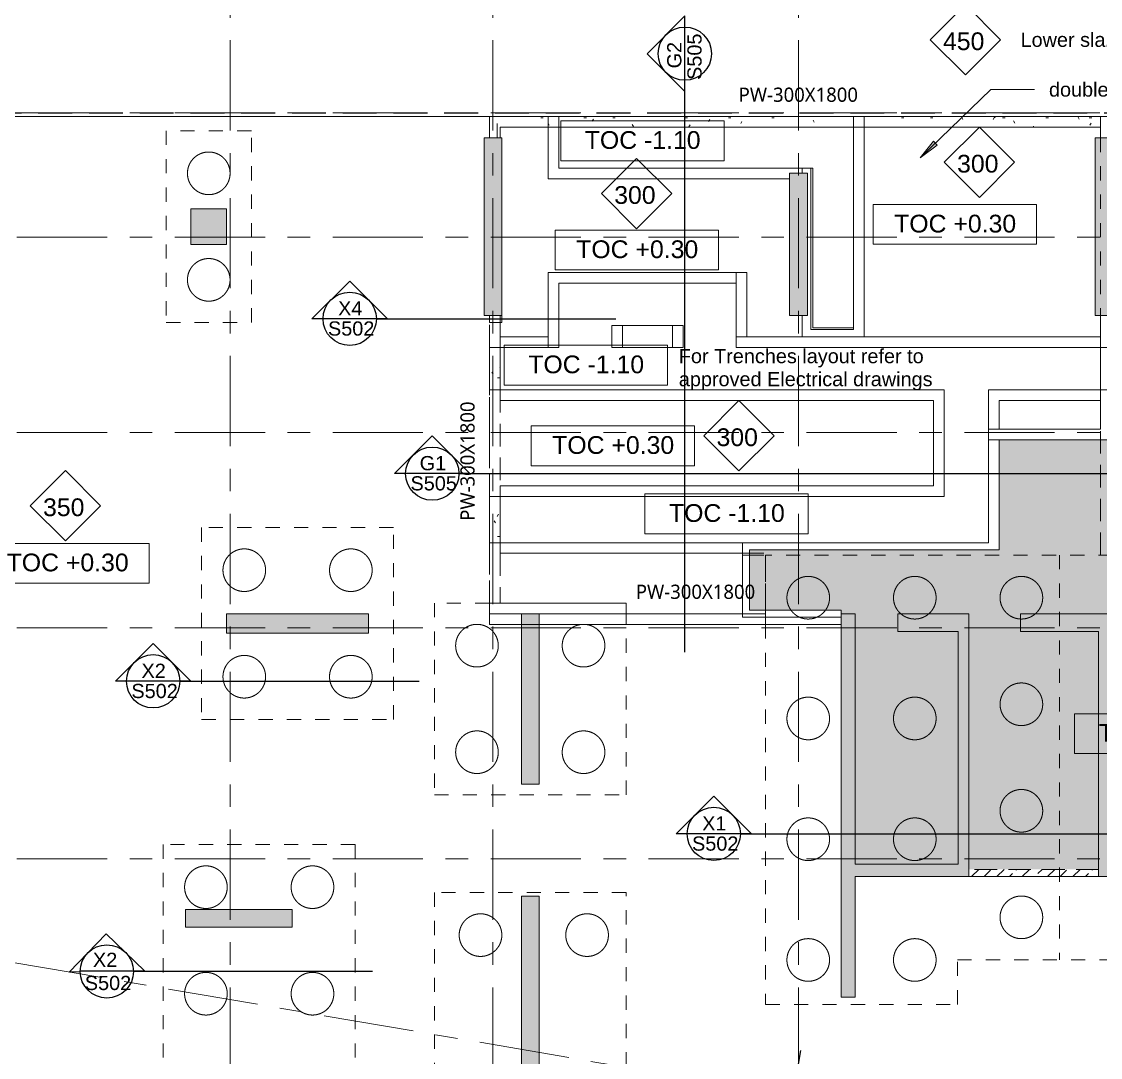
# Model space of a CAD drawing. Header units: millimetres. Extents: x -7055 to 184923, y -26353 to 72746.
# Drawn here: x 17901 to 48270, y 11750 to 40917 of the extents above; entities that cross this region are included whole.
import ezdxf

# ---------------------------------------------------------------- set-up
doc = ezdxf.new("R2010")
doc.units = ezdxf.units.MM
for name, pattern in [('DASH 2mm', [800, 400, -400]), ('Dashed', [3810, 2540, -1270]), ('Dashed __25x_', [952.5, 635, -317.5]), ('DASHED___25x_', [952.5, 635, -317.5]), ('Grid Line', [4445, 2540, -635, 635, -635]), ('Hidden', [1428.75, 952.5, -476.25])]:
    doc.linetypes.add(name, pattern=pattern)
for name, color, linetype, lineweight in [('A-DETL', 90, 'Continuous', 5), ('A-FLOR', 192, 'Continuous', 15), ('A-FLOR-HDLN', 190, 'Dashed __25x_', 5), ('A-WALL-HDLN', 110, 'Continuous', 5), ('A-WALL-PATT', 111, 'Continuous', 15), ('G-ANNO-DIMS', 111, 'Continuous', 5), ('G-ANNO-TEXT', 231, 'Continuous', 5), ('I-WALL', 2, 'Continuous', 5), ('S-BEAM', 12, 'Continuous', 15), ('S-BEAM-HDLN', 1, 'DASHED___25x_', 5), ('S-BEAM-IDEN', 2, 'Continuous', 5), ('S-COLS', 52, 'Continuous', 5), ('S-COLS-HDLN', 52, 'Dashed', 5), ('S-FNDN', 32, 'Continuous', 15), ('S-FNDN-HDLN', 4, 'DASH 2mm', 5), ('S-FNDN-IDEN', 2, 'Continuous', 5), ('S-GRID', 1, 'Continuous', 5)]:
    doc.layers.add(name, color=color, linetype=linetype, lineweight=lineweight)
doc.styles.add('Arial_2', font='arial.ttf', dxfattribs={"height": 500})
doc.styles.add('Arial_3', font='arial.ttf', dxfattribs={"height": 400})
doc.styles.add('Trebuchet MS', font='trebuc.ttf', dxfattribs={"height": 400})
pattern_1 = [(0, (0, 0), (1625.6, 406.4), [67.056, -1152.144, 67.056, -1152.144, -6502.4]), (0, (0, 0), (1625.6, 406.4), [-2438.4, 67.056, -2371.344, 67.056, -1152.144, -2844.8]), (0, (0, 0), (1625.6, 406.4), [-6096, 67.056, -745.744, 67.056, -1964.944]), (120, (609.6, 203.2), (-1164.7527, 1204.611), [67.056, -1152.144, 67.056, -1152.144, -6502.4]), (120, (609.6, 203.2), (-1164.7527, 1204.611), [-2438.4, 67.056, -2371.344, 67.056, -1152.144, -2844.8]), (120, (609.6, 203.2), (-1164.7527, 1204.611), [-6096, 67.056, -745.744, 67.056, -1964.944]), (240, (812.8, 1016), (-460.8473, -1611.011), [67.056, -1152.144, 67.056, -1152.144, -6502.4]), (240, (812.8, 1016), (-460.8473, -1611.011), [-2438.4, 67.056, -2371.344, 67.056, -1152.144, -2844.8]), (240, (812.8, 1016), (-460.8473, -1611.011), [-6096, 67.056, -745.744, 67.056, -1964.944])]
pattern_2 = [(50, (0, 0), (728.7365, -63.756), [76.2, -838.2]), (355, (0, 0), (-140.9716, 764.2276), [60.96, -670.56]), (100.451, (60.7, -5.3), (587.77, 700.467), [64.76, -712.36]), (46.184, (0, 203.2), (1084.316, -168.171), [114.3, -1257.3]), (96.636, (90.4, 189.2), (949.61, 989.71), [97.14, -1068.54]), (351.184, (0, 203.2), (949.62, 989.701), [91.44, -1005.84]), (21, (101.6, 152.4), (606.458, -409.0606), [76.2, -838.2]), (326, (101.6, 152.4), (247.208, 736.753), [60.96, -670.56]), (71.451, (152.14, 118.3), (853.668, 327.6855), [64.76, -712.36]), (37.5, (0, 0), (12.3547, 338.2201), [33.528, -628.904, 33.528, -647.192, -673.1]), (37.5, (0, 0), (12.3547, 338.2201), [-1343.152, 33.528, -639.572]), (7.5, (0, 0), (267.2789, 400.7221), [33.528, -354.584, 33.528, -613.664, -256.54]), (7.5, (0, 0), (267.2789, 400.7221), [-1035.304, 33.528, -223.012]), (327.5, (-226.57, 0), (542.3633, -22.9153), [33.528, -220.472, 33.528, -758.952, -1051.56]), (327.5, (-226.57, 0), (542.3633, -22.9153), [-1046.48, 33.528, -1018.032]), (317.5, (-328.17, 0), (592.517, 101.707), [33.528, -296.672, 33.528, -492.76, -746.76]), (317.5, (-328.17, 0), (592.517, 101.707), [-856.488, 33.528, -713.232])]

# ---------------------------------------------------------------- blocks, each defined once
blk = doc.blocks.new('Concrete-Round-Column - P3-D1200-L17m-6780020-GROUND FLOOR FRAMING PLAN')
at = {"layer": 'S-COLS-HDLN'}
for start, end in [(0, 180), (180, 0)]:
    blk.add_arc((0, 0), 600, start, end, dxfattribs=at)
blk = doc.blocks.new('Concrete-Round-Column - P3-D1200-L17m-V1-GROUND FLOOR FRAMING PLAN')
at = {"layer": 'S-COLS-HDLN'}
for start, end in [(90.2475, 180), (89.8854, 90.1146), (0, 89.7525), (180, 0)]:
    blk.add_arc((0, 0), 600, start, end, dxfattribs=at)
blk = doc.blocks.new('Concrete-Round-Column - P3-D1200-L17m-6978329-GROUND FLOOR FRAMING PLAN')
at = {"layer": 'S-COLS-HDLN'}
for start, end in [(0, 180), (180, 0)]:
    blk.add_arc((0, 0), 600, start, end, dxfattribs=at)
blk = doc.blocks.new('BAI-AN_TAG_MAT_THK - BAI-AN_TAG_MAT_THK-4190347-GROUND FLOOR FRAMING PLAN')
at = {"layer": 'S-FNDN-IDEN'}
for p, q in [((-3.14, 0.25), (1.81, 5.2)), ((1.81, 5.2), (6.76, 0.25)), ((-3.14, 0.25), (1.81, -4.7)), ((1.81, -4.7), (6.76, 0.25))]:
    blk.add_line(p, q, dxfattribs=at)
blk = doc.blocks.new('Spot Elevations - Spot Elevation _Str_ Plan_-2609302-GROUND FLOOR FRAMING PLAN')
at = {"layer": 'G-ANNO-DIMS'}
for p, q in [((-11.5, 5.8), (11.5, 5.8)), ((-11.5, 0.2), (-11.5, 5.8)), ((11.5, 0.2), (11.5, 5.8)), ((-11.5, 0.2), (11.5, 0.2))]:
    blk.add_line(p, q, dxfattribs=at)

msp = doc.modelspace()

# ---------------------------------------------------------------- hatches: boundary and pattern name
at = {"layer": 'A-FLOR'}
h = msp.add_hatch(dxfattribs=at)
h.set_pattern_fill('FP_4', color=254, style=0, pattern_type=2)
h.set_pattern_definition(pattern_2)
h.paths.add_polyline_path([(52889.9876, 17044.1661), (53919.756, 17044.1661), (53919.756, 18044.3279), (54219.756, 18044.3279), (54219.756, 19144.3279), (53919.756, 19144.3279), (53919.756, 20544.3279), (54219.756, 20544.3279), (54219.756, 21644.3279), (53919.756, 21644.3279), (53919.756, 22844.3012), (56719.756, 22844.3012), (56719.756, 24244.3012), (57119.756, 24244.3012), (57119.756, 20344.1661), (59619.756, 20344.1661), (59619.756, 22344.3279), (59919.756, 22344.3279), (59919.756, 17194.1661), (62819.756, 17194.1661), (62819.756, 24244.3012), (61419.756, 24244.3012), (61419.756, 23744.3012), (58319.756, 23744.3012), (58319.756, 24244.3012), (61119.756, 24244.3012), (61121.6428, 27333.6405), (61169.4129, 27638.8344), (61228.0125, 27942.1351), (61297.3674, 28243.1587), (61377.3896, 28541.5236), (61467.9779, 28836.8522), (61569.0175, 29128.7703), (61680.3804, 29416.9082), (61801.9257, 29700.901), (61933.4992, 29980.3889), (62074.9344, 30255.018), (62231.0709, 30532.686), (62386.6612, 30788.3152), (62576.7523, 31074.7184), (62735.527, 31298.0914), (62923.3421, 31543.3474), (63119.756, 31781.7542), (63119.756, 35144.1661), (65319.756, 35144.1661), (65319.756, 37644.1661), (65619.756, 37644.1661), (65619.756, 38040.1837), (63519.756, 38040.1837), (63519.756, 35214.1661), (61919.756, 35214.1661), (61919.756, 34690.1837), (57219.756, 34690.1837), (57219.756, 32644.1661), (56719.756, 32644.1661), (56719.756, 37565.6309), (48619.756, 37565.6309), (48619.756, 32644.1661), (48469.756, 32644.1661), (48469.756, 29144.1661), (45419.756, 29144.1661), (45419.756, 26044.1661), (38395.8759, 26044.1661), (38395.8759, 24344.1661), (40969.7791, 24344.1661), (40969.7791, 24244.1661), (41369.7791, 24244.1661), (41369.7791, 17194.3012), (44269.756, 17194.3012), (44269.756, 23744.1661), (42569.756, 23744.1661), (42569.756, 24244.1661), (44569.756, 24244.1661), (44569.756, 17044.1661), (48219.756, 17044.1661), (48219.756, 23744.1661), (46019.756, 23744.1661), (46019.756, 24244.1661), (48619.756, 24244.1661), (48619.756, 22844.3012), (51419.756, 22844.3012), (51419.756, 21644.3279), (51119.756, 21644.3279), (51119.756, 20544.3279), (51419.756, 20544.3279), (51419.756, 19144.3279), (51119.756, 19144.3279), (51119.756, 18044.3279), (51419.756, 18044.3279), (51419.756, 17044.1661)])
h.paths.add_polyline_path([(56868.9896, 37644.1661), (57219.756, 37644.1661), (57219.756, 37765.6309), (56868.9896, 37765.6309)])
h = msp.add_hatch(dxfattribs=at)
h.set_pattern_fill('FP_4', color=254, style=0, pattern_type=2)
h.set_pattern_definition(pattern_2)
h.paths.add_polyline_path([(52889.9876, 17044.1661), (53919.756, 17044.1661), (53919.756, 18044.3279), (54219.756, 18044.3279), (54219.756, 19144.3279), (53919.756, 19144.3279), (53919.756, 20544.3279), (54219.756, 20544.3279), (54219.756, 21644.3279), (53919.756, 21644.3279), (53919.756, 22844.3012), (56719.756, 22844.3012), (56719.756, 24244.3012), (57119.756, 24244.3012), (57119.756, 20344.1661), (59619.756, 20344.1661), (59619.756, 22344.3279), (59919.756, 22344.3279), (59919.756, 17194.1661), (62819.756, 17194.1661), (62819.756, 24244.3012), (61419.756, 24244.3012), (61419.756, 23744.3012), (58319.756, 23744.3012), (58319.756, 24244.3012), (61119.756, 24244.3012), (61121.6428, 27333.6405), (61169.4129, 27638.8344), (61228.0125, 27942.1351), (61297.3674, 28243.1587), (61377.3896, 28541.5236), (61467.9779, 28836.8522), (61569.0175, 29128.7703), (61680.3804, 29416.9082), (61801.9257, 29700.901), (61933.4992, 29980.3889), (62074.9344, 30255.018), (62231.0709, 30532.686), (62386.6612, 30788.3152), (62576.7523, 31074.7184), (62735.527, 31298.0914), (62923.3421, 31543.3474), (63119.756, 31781.7542), (63119.756, 35144.1661), (65319.756, 35144.1661), (65319.756, 37644.1661), (65619.756, 37644.1661), (65619.756, 38040.1837), (63519.756, 38040.1837), (63519.756, 35214.1661), (61919.756, 35214.1661), (61919.756, 34690.1837), (57219.756, 34690.1837), (57219.756, 32644.1661), (56719.756, 32644.1661), (56719.756, 37565.6309), (48619.756, 37565.6309), (48619.756, 32644.1661), (48469.756, 32644.1661), (48469.756, 29144.1661), (45419.756, 29144.1661), (45419.756, 26044.1661), (38395.8759, 26044.1661), (38395.8759, 24344.1661), (40969.7791, 24344.1661), (40969.7791, 24244.1661), (41369.7791, 24244.1661), (41369.7791, 17194.3012), (44269.756, 17194.3012), (44269.756, 23744.1661), (42569.756, 23744.1661), (42569.756, 24244.1661), (44569.756, 24244.1661), (44569.756, 17044.1661), (48219.756, 17044.1661), (48219.756, 23744.1661), (46019.756, 23744.1661), (46019.756, 24244.1661), (48619.756, 24244.1661), (48619.756, 22844.3012), (51419.756, 22844.3012), (51419.756, 21644.3279), (51119.756, 21644.3279), (51119.756, 20544.3279), (51419.756, 20544.3279), (51419.756, 19144.3279), (51119.756, 19144.3279), (51119.756, 18044.3279), (51419.756, 18044.3279), (51419.756, 17044.1661)])
h.paths.add_polyline_path([(56868.9896, 37644.1661), (57219.756, 37644.1661), (57219.756, 37765.6309), (56868.9896, 37765.6309)])
at = {"layer": 'A-WALL-PATT', "lineweight": 5}
for points in [[(31069.756, 32644.1661), (31419.7791, 32644.1661), (31419.7791, 37644.1661), (30919.7791, 37644.1661), (30919.7791, 32644.1661)], [(48119.756, 32644.1661), (48619.756, 32644.1661), (48619.756, 37644.1661), (48119.756, 37644.1661), (48119.756, 32819.4491)], [(40019.7791, 32644.1668), (40019.7791, 36644.1668), (39519.7791, 36644.1668), (39519.7791, 32644.1668), (39597.2794, 32644.1668)], [(26395.7156, 23694.1661), (27669.756, 23694.1661), (27669.756, 24244.1661), (23669.756, 24244.1661), (23669.756, 23694.1661)], [(31969.7792, 19444.3012), (32469.7792, 19444.3012), (32469.7792, 24244.3012), (31969.7792, 24244.3012), (31969.7792, 20156.2471)], [(40969.7791, 13444.1571), (41369.7791, 13444.1571), (41369.7791, 24244.1661), (40969.7791, 24244.1661), (40969.7791, 14201.3837)], [(44269.756, 23744.1661), (44569.756, 23744.1661), (44569.756, 24244.1661), (42569.756, 24244.1661), (42569.756, 23744.1661), (43355.5765, 23744.1661)], [(46082.4753, 23744.1661), (48619.756, 23744.1661), (48619.756, 24244.1661), (46019.756, 24244.1661), (46019.756, 23744.1661)], [(44569.756, 17194.3012), (44569.756, 23744.1661), (44269.756, 23744.1661), (44269.756, 17194.3012), (44486.2339, 17194.3012)], [(48619.756, 17344.1661), (48619.756, 23744.1661), (48219.756, 23744.1661), (48219.756, 17344.1661)], [(48619.756, 16844.1661), (48619.756, 17344.1661), (48219.756, 17344.1661), (48219.756, 16844.1661), (48356.5981, 16844.1661)], [(41369.7791, 16844.3012), (44569.756, 16844.3012), (44569.756, 17194.3012), (41369.7791, 17194.3012)], [(31969.7792, 11494.1661), (32469.7792, 11494.1661), (32469.7792, 16294.1661), (31969.7792, 16294.1661), (31969.7792, 13364.0803)], [(22519.7559, 15419.1661), (25519.7559, 15419.1661), (25519.7559, 15919.1661), (22519.7559, 15919.1661)]]:
    msp.add_hatch(color=256, dxfattribs=at).paths.add_polyline_path(points)
at = {"layer": 'G-ANNO-TEXT'}
msp.add_hatch(color=7, dxfattribs=at).paths.add_polyline_path([(43191.2196, 37077.2538), (43677.9124, 37436.9338), (43568.2367, 37550.6434)])
at = {"layer": 'I-WALL'}
h = msp.add_hatch(dxfattribs=at)
h.set_pattern_fill('FP_1', color=21, style=0, pattern_type=2)
h.set_pattern_definition([(45, (0, 0), (-356.4037, 356.4037), []), (45, (356.4, 0), (-356.4037, 356.4037), [252.016, -126.008])])
h.paths.add_polyline_path([(47119.756, 16844.1661), (48219.756, 16844.1661), (48219.756, 17044.1661), (44569.756, 17044.1661), (44569.8718, 16844.1661), (46747.5487, 16844.1661)])
at = {"layer": 'S-BEAM', "lineweight": 5}
h = msp.add_hatch(dxfattribs=at)
h.set_pattern_fill('FP_3', color=256, style=0, pattern_type=2)
h.set_pattern_definition(pattern_1)
h.paths.add_polyline_path([(35440.9747, 37940.1837), (41334.3046, 37940.1837), (41319.7791, 38240.1837), (31289.756, 38240.1837), (31081.6646, 38228.2751), (31289.756, 38020.1837), (31289.756, 37940.1837), (31355.2019, 37940.1837), (31351.141, 37958.7987), (31369.756, 37940.1837)])
h.paths.add_polyline_path([(44868.3201, 37940.1837), (48269.756, 37940.1837), (48269.756, 38240.1837), (41319.7791, 38240.1837), (42525.8445, 38138.2208)])
h = msp.add_hatch(dxfattribs=at)
h.set_pattern_fill('FP_3', color=256, style=0, pattern_type=2)
h.set_pattern_definition(pattern_1)
h.paths.add_polyline_path([(31369.756, 30544.1661), (31369.756, 31744.1661), (31069.756, 31744.1661), (31069.756, 30544.1661)])
h = msp.add_hatch(dxfattribs=at)
h.set_pattern_fill('FP_3', color=256, style=0, pattern_type=2)
h.set_pattern_definition(pattern_1)
h.paths.add_polyline_path([(31369.756, 26244.1661), (31369.756, 27544.1661), (31069.756, 27544.1661), (31069.756, 26244.1661)])
at = {"layer": 'S-COLS'}
msp.add_hatch(color=256, dxfattribs=at).paths.add_polyline_path([(23669.756, 34644.1759), (23669.756, 35644.1759), (22669.756, 35644.1759), (22669.756, 34644.1759)])

# ---------------------------------------------------------------- linework, layer by layer
at = {"layer": 'A-DETL', "lineweight": 25}
for p, q in [((36569.7565, 41075.548), (35507.2563, 40013.0484)), ((36569.7565, 40763.048), (36569.7565, 41075.548)), ((36569.7565, 39263.048), (36569.7565, 40763.048)), ((35507.2563, 40013.0484), (36569.7559, 38950.548)), ((36569.7559, 38950.548), (36569.7559, 39263.048)), ((36569.756, 23163.048), (36569.756, 39263.048)), ((26075.4593, 32547.0685), (27137.9589, 33609.5688)), ((27137.9589, 33609.5688), (28200.4593, 32547.0692)), ((26387.9593, 32547.0685), (26075.4593, 32547.0685)), ((27887.9593, 32547.0685), (26387.9593, 32547.0685)), ((28200.4593, 32547.0692), (27887.9593, 32547.0692)), ((27887.9593, 32547.0691), (34628.2097, 32547.0691)), ((28398.2793, 28187.8351), (29460.7789, 29250.3354)), ((29460.7789, 29250.3354), (30523.2793, 28187.8358)), ((28710.7793, 28187.8351), (28398.2793, 28187.8351)), ((30210.7793, 28187.8351), (28710.7793, 28187.8351)), ((30523.2793, 28187.8358), (30210.7793, 28187.8358)), ((30210.7793, 28187.8357), (49310.7793, 28187.8357)), ((20541.2814, 22340.962), (21603.7809, 23403.4623)), ((21603.7809, 23403.4623), (22666.2813, 22340.9627)), ((20853.7813, 22340.962), (20541.2814, 22340.962)), ((22353.7813, 22340.962), (20853.7813, 22340.962)), ((22666.2813, 22340.9627), (22353.7813, 22340.9627)), ((22353.7813, 22340.9626), (29094.0318, 22340.9626)), ((36323.2562, 18044.3273), (37385.7558, 19106.8276)), ((37385.7558, 19106.8276), (38448.2562, 18044.328)), ((36635.7562, 18044.3273), (36323.2562, 18044.3273)), ((38135.7562, 18044.3273), (36635.7562, 18044.3273)), ((38448.2562, 18044.328), (38135.7562, 18044.328)), ((38135.7562, 18044.3279), (66266.8036, 18044.3279)), ((19238.9122, 14155.1746), (20285.351, 15233.4965)), ((20285.351, 15233.4965), (21363.673, 14187.0578)), ((19551.377, 14159.8633), (19238.9122, 14155.1746)), ((21051.2103, 14182.2298), (19551.375, 14182.2298)), ((21041.9292, 14182.2298), (27782.1797, 14182.2298)), ((21363.673, 14187.0578), (21051.2082, 14182.3691)), ((39070.5003, 7469.5869), (39837.2968, 11947.1336))]:
    msp.add_line(p, q, dxfattribs=at)
at = {"layer": 'A-DETL', "color": 5, "linetype": 'Hidden', "lineweight": 25}
msp.add_line((12655.2502, 38343.6432), (91631.4889, 38343.6432), dxfattribs=at)
at = {"layer": 'A-DETL', "color": 30, "linetype": 'Hidden', "lineweight": 25}
msp.add_line((12655.2502, 38343.6432), (91631.4889, 38343.6432), dxfattribs=at)
at = {"layer": 'A-DETL'}
for p, q in [((32719.756, 38240.1837), (32719.756, 36490.1837)), ((33019.756, 38240.1837), (32719.756, 38240.1837)), ((33019.756, 36790.1837), (33019.756, 38240.1837)), ((41319.7791, 38240.1837), (41319.7791, 32294.1661)), ((41619.7791, 38240.1837), (41319.7791, 38240.1837)), ((41619.7791, 32044.1661), (41619.7791, 38240.1837)), ((39869.7791, 36790.1837), (33019.756, 36790.1837)), ((40169.7791, 36790.1837), (39869.7791, 36790.1837)), ((39869.7791, 36790.1837), (39869.7791, 36644.1668)), ((40169.7791, 32294.1661), (40169.7791, 36790.1837)), ((32719.756, 36490.1837), (39519.7791, 36490.1837)), ((32719.756, 33855.1252), (32719.756, 32044.1661)), ((38315.4688, 33855.1252), (32719.756, 33855.1252)), ((38315.4688, 32044.1661), (38315.4688, 33855.1252)), ((33019.756, 33555.1252), (38015.4688, 33555.1252)), ((33019.756, 31744.1661), (33019.756, 33555.1252)), ((38015.4688, 33555.1252), (38015.4688, 31744.1661)), ((39869.7791, 32644.1668), (39869.7791, 32044.1661)), ((48269.756, 32644.1661), (48269.756, 32044.1661)), ((36519.756, 32355.1252), (34515.4688, 32355.1252)), ((34515.4688, 32354.1661), (34515.4688, 31744.1661)), ((34815.4688, 31744.1661), (34815.4688, 32354.1661)), ((36219.756, 32354.1661), (36219.756, 31744.1661)), ((36519.756, 31744.1661), (36519.756, 32354.1661)), ((41319.7791, 32294.1661), (40169.7791, 32294.1661)), ((32719.756, 32044.1661), (31369.756, 32044.1661)), ((31369.756, 32044.1661), (31369.756, 31744.1661)), ((39869.7791, 32044.1661), (38315.4688, 32044.1661)), ((48269.756, 32044.1661), (41619.7791, 32044.1661)), ((31369.756, 31744.1661), (33019.756, 31744.1661)), ((34515.4688, 31744.1661), (36519.756, 31744.1661)), ((38015.4688, 31744.1661), (48269.756, 31744.1661)), ((48269.756, 31744.1661), (48269.756, 30544.1661)), ((43869.756, 30544.1661), (31369.756, 30544.1661)), ((31369.756, 30544.1661), (31369.756, 30244.1661)), ((43869.756, 27544.1661), (43869.756, 30544.1661)), ((48269.756, 30544.1661), (45119.756, 30544.1661)), ((45119.756, 30544.1661), (45119.756, 29444.1661)), ((31369.756, 30244.1661), (43569.756, 30244.1661)), ((43569.756, 30244.1661), (43569.756, 27844.1661)), ((45419.756, 30244.1661), (48269.756, 30244.1661)), ((45419.756, 29444.1661), (45419.756, 30244.1661)), ((48269.756, 30244.1661), (48269.756, 29444.1661)), ((45119.756, 29444.1661), (45119.756, 26244.1661)), ((48269.756, 29444.1661), (45419.756, 29444.1661)), ((45419.756, 29144.1661), (48469.756, 29144.1661)), ((45419.756, 26044.1661), (45419.756, 29144.1661)), ((43569.756, 27844.1661), (31369.756, 27844.1661)), ((31369.756, 27844.1661), (31369.756, 27544.1661)), ((31369.756, 27544.1661), (43869.756, 27544.1661)), ((31369.756, 26244.1661), (31369.756, 25944.1661)), ((38844.756, 26244.1661), (31369.756, 26244.1661)), ((45119.756, 26244.1661), (38195.8759, 26244.1661)), ((31369.756, 25944.1661), (38195.8759, 25944.1661)), ((38195.8759, 25944.1661), (38195.8759, 24244.1661)), ((38395.8759, 24344.1661), (38395.8759, 26044.1661)), ((38395.8759, 26044.1661), (45419.756, 26044.1661)), ((40969.7791, 24344.1661), (38395.8759, 24344.1661)), ((40969.7791, 24344.1661), (40969.7791, 24144.1661)), ((38195.8759, 24244.1661), (31069.756, 24244.1661)), ((31069.756, 24244.1661), (31069.756, 23944.1661)), ((38195.8759, 24244.1661), (38195.8759, 24144.1661)), ((38195.8759, 24144.1661), (40969.7791, 24144.1661)), ((31069.756, 23944.1661), (40969.7791, 23944.1661))]:
    msp.add_line(p, q, dxfattribs=at)
at = {"layer": 'A-DETL', "lineweight": 25}
for centre in [(36569.7563, 40013.048), (27137.9593, 32547.0688), (29460.7793, 28187.8354), (21603.7813, 22340.9623), (37385.7562, 18044.3276), (20301.2926, 14171.1162)]:
    msp.add_circle(centre, 750, dxfattribs=at)
at = {"layer": 'A-FLOR'}
for p, q in [((48469.756, 29144.1661), (45419.756, 29144.1661)), ((45419.756, 29144.1661), (45419.756, 26044.1661)), ((45419.756, 26044.1661), (38395.8759, 26044.1661)), ((38395.8759, 26044.1661), (38395.8759, 24344.1661)), ((38395.8759, 24344.1661), (40969.7791, 24344.1661)), ((40969.7791, 24344.1661), (40969.7791, 24244.2157))]:
    msp.add_line(p, q, dxfattribs=at)
at = {"layer": 'A-FLOR-HDLN'}
msp.add_line((48219.756, 17044.1661), (44569.756, 17044.1661), dxfattribs=at)
at = {"layer": 'A-WALL-HDLN'}
msp.add_line((44569.756, 16844.2516), (44569.756, 16844.1661), dxfattribs=at)
at = {"layer": 'G-ANNO-TEXT', "color": 7}
for p, q in [((43191.2196, 37077.2538), (45188.3566, 39003.5418)), ((45188.3566, 39003.5418), (46414.9785, 39003.5418)), ((43568.2367, 37550.6434), (43191.2196, 37077.2538)), ((43191.2196, 37077.2538), (43677.9124, 37436.9338)), ((43677.9124, 37436.9338), (43568.2367, 37550.6434))]:
    msp.add_line(p, q, dxfattribs=at)
at = {"layer": 'I-WALL', "lineweight": 15}
for p, q in [((31419.7791, 37644.1661), (30919.7791, 37644.1661)), ((30919.7791, 37644.1661), (30919.7791, 32644.1661)), ((31419.7791, 32644.1661), (31419.7791, 37644.1661)), ((48619.756, 37644.1661), (48119.756, 37644.1661)), ((48119.756, 37644.1661), (48119.756, 32644.1661)), ((40019.7791, 36644.1668), (39519.7791, 36644.1668)), ((39519.7791, 36644.1668), (39519.7791, 32644.1668)), ((40019.7791, 32644.1668), (40019.7791, 36644.1668)), ((30919.7791, 32644.1661), (31419.7791, 32644.1661)), ((39519.7791, 32644.1668), (40019.7791, 32644.1668)), ((48119.756, 32644.1661), (48619.756, 32644.1661)), ((27669.756, 24244.1661), (23669.756, 24244.1661)), ((23669.756, 24244.1661), (23669.756, 23694.1661)), ((27669.756, 23694.1661), (27669.756, 24244.1661)), ((32469.7792, 24244.3012), (31969.7792, 24244.3012)), ((31969.7792, 24244.3012), (31969.7792, 19444.3012)), ((32469.7792, 19444.3012), (32469.7792, 24244.3012)), ((40969.7791, 24244.1661), (40969.7791, 13444.1571)), ((41369.7791, 24244.1661), (40969.7791, 24244.1661)), ((41369.7791, 17194.3012), (41369.7791, 24244.1661)), ((44569.756, 24244.1661), (42569.756, 24244.1661)), ((42569.756, 24244.1661), (42569.756, 23744.1661)), ((44569.756, 16844.3012), (44569.756, 24244.1661)), ((48619.756, 24244.1661), (46019.756, 24244.1661)), ((46019.756, 24244.1661), (46019.756, 23744.1661)), ((23669.756, 23694.1661), (27669.756, 23694.1661)), ((42569.756, 23744.1661), (44269.756, 23744.1661)), ((44269.756, 23744.1661), (44269.756, 17194.3012)), ((46019.756, 23744.1661), (48219.756, 23744.1661)), ((48219.756, 23744.1661), (48219.756, 16844.1661)), ((31969.7792, 19444.3012), (32469.7792, 19444.3012)), ((44269.756, 17194.3012), (41369.7791, 17194.3012)), ((41369.7791, 16844.3012), (44569.756, 16844.3012)), ((41369.7791, 13444.1571), (41369.7791, 16844.3012)), ((48219.756, 16844.1661), (48619.756, 16844.1661)), ((31969.7792, 16294.1661), (31969.7792, 11494.1661)), ((32469.7792, 16294.1661), (31969.7792, 16294.1661)), ((32469.7792, 11094.1661), (32469.7792, 16294.1661)), ((25519.7559, 15919.1661), (22519.7559, 15919.1661)), ((22519.7559, 15919.1661), (22519.7559, 15419.1661)), ((25519.7559, 15419.1661), (25519.7559, 15919.1661)), ((22519.7559, 15419.1661), (25519.7559, 15419.1661)), ((40969.7791, 13444.1571), (41369.7791, 13444.1571))]:
    msp.add_line(p, q, dxfattribs=at)
at = {"layer": 'I-WALL'}
msp.add_line((48219.756, 16844.1661), (44569.756, 16844.1661), dxfattribs=at)
at = {"layer": 'S-BEAM'}
for p, q in [((31069.756, 38240.1837), (31069.756, 37940.1837)), ((48269.756, 38240.1837), (31069.756, 38240.1837)), ((48269.756, 37940.1837), (48269.756, 38240.1837)), ((31069.756, 37940.1837), (31069.756, 37644.1661)), ((31369.756, 37940.1837), (48269.756, 37940.1837)), ((31369.756, 37644.1661), (31369.756, 37940.1837)), ((31069.756, 31744.1661), (31069.756, 30544.1661)), ((31369.756, 31744.1661), (31069.756, 31744.1661)), ((31369.756, 30544.1661), (31369.756, 31744.1661)), ((31069.756, 30544.1661), (31369.756, 30544.1661)), ((31069.756, 26244.1661), (31069.756, 27544.1661)), ((31069.756, 27544.1661), (31369.756, 27544.1661)), ((31369.756, 27544.1661), (31369.756, 26244.1661)), ((31369.756, 26244.1661), (31069.756, 26244.1661)), ((34919.7792, 24244.1661), (34919.7792, 23944.1661)), ((38844.756, 24244.1661), (34919.7792, 24244.1661)), ((38844.756, 23944.1661), (38844.756, 24244.1661)), ((34919.7792, 23944.1661), (38844.756, 23944.1661))]:
    msp.add_line(p, q, dxfattribs=at)
at = {"layer": 'S-BEAM-HDLN'}
for p, q in [((31069.756, 32444.1661), (31069.756, 32644.1661)), ((31369.756, 32644.1661), (31369.756, 32444.1661)), ((31069.756, 31744.1661), (31069.756, 32444.1661)), ((31069.756, 32444.1661), (31369.756, 32444.1661)), ((31369.756, 32444.1661), (31369.756, 31744.1661)), ((31069.756, 27544.1661), (31069.756, 30544.1661)), ((31369.756, 30544.1661), (31369.756, 27544.1661)), ((48269.756, 25894.1661), (48269.756, 29444.1661)), ((31069.756, 24544.3012), (31069.756, 26244.1661)), ((31369.756, 25944.1661), (31369.756, 24544.3012)), ((48269.756, 25894.1661), (48569.756, 25894.1661))]:
    msp.add_line(p, q, dxfattribs=at)
at = {"layer": 'S-COLS', "lineweight": 15}
for p, q in [((23669.756, 35644.1759), (22669.756, 35644.1759)), ((22669.756, 35644.1759), (22669.756, 34644.1759)), ((23669.756, 34644.1759), (23669.756, 35644.1759)), ((22669.756, 34644.1759), (23669.756, 34644.1759))]:
    msp.add_line(p, q, dxfattribs=at)
at = {"layer": 'S-FNDN'}
for p, q in [((33019.756, 38240.1837), (17657.2573, 38240.1837)), ((33019.756, 36790.1837), (33019.756, 38240.1837)), ((63319.756, 38240.1837), (41319.7791, 38240.1837)), ((41319.7791, 38240.1837), (41319.7791, 32244.1661)), ((48269.756, 38240.1837), (48269.756, 37644.1661)), ((40119.7791, 36790.1837), (33019.756, 36790.1837)), ((40119.7791, 32244.1661), (40119.7791, 36790.1837)), ((32719.756, 31744.1661), (32719.756, 33855.1252)), ((32719.756, 33855.1252), (38015.4688, 33855.1252)), ((38015.4688, 33855.1252), (38015.4688, 32044.1661)), ((48269.756, 32644.1661), (48269.756, 29444.1661)), ((36519.756, 32355.1252), (34515.4688, 32355.1252)), ((34515.4688, 32355.1252), (34515.4688, 31744.1661)), ((36519.756, 31744.1661), (36519.756, 32355.1252)), ((41319.7791, 32244.1661), (40119.7791, 32244.1661)), ((38015.4688, 32044.1661), (48269.756, 32044.1661)), ((31069.756, 30544.1661), (31069.756, 31744.1661)), ((31069.756, 31744.1661), (32719.756, 31744.1661)), ((34515.4688, 31744.1661), (36519.756, 31744.1661)), ((48269.756, 31744.1661), (48469.756, 31744.1661)), ((43869.756, 30544.1661), (31069.756, 30544.1661)), ((43869.756, 27544.1661), (43869.756, 30544.1661)), ((48469.756, 30544.1661), (45119.756, 30544.1661)), ((45119.756, 30544.1661), (45119.756, 26244.1661)), ((48269.756, 29444.1661), (45119.756, 29444.1661)), ((45119.756, 29144.1661), (45419.756, 29144.1661)), ((31069.756, 26244.1661), (31069.756, 27544.1661)), ((31069.756, 27544.1661), (43869.756, 27544.1661)), ((31369.756, 26244.1661), (31069.756, 26244.1661)), ((31369.756, 25944.1661), (31369.756, 26244.1661)), ((45119.756, 26244.1661), (38195.8759, 26244.1661)), ((38195.8759, 26244.1661), (38195.8759, 25894.1661)), ((38395.8759, 25944.1661), (31369.756, 25944.1661)), ((38195.8759, 25894.1661), (38395.8759, 25894.1661)), ((31069.756, 24544.3012), (31069.756, 23944.1661)), ((34919.7792, 24544.3012), (31069.756, 24544.3012)), ((34919.7792, 23944.1661), (34919.7792, 24544.3012)), ((38844.756, 24344.1661), (38844.756, 23944.1661)), ((31069.756, 23944.1661), (31969.7792, 23944.1661)), ((32469.7792, 23944.1661), (34919.7792, 23944.1661))]:
    msp.add_line(p, q, dxfattribs=at)
at = {"layer": 'S-FNDN-HDLN'}
for p, q in [((31289.756, 37644.1661), (31289.756, 38240.1837)), ((24369.756, 37844.1661), (21969.756, 37844.1661)), ((21969.756, 37844.1661), (21969.756, 32444.1661)), ((24369.756, 32444.1661), (24369.756, 37844.1661)), ((48269.756, 37644.1661), (48269.756, 32644.2157)), ((31419.7791, 32444.1661), (31419.7791, 32644.1165)), ((21969.756, 32444.1661), (24369.756, 32444.1661)), ((31069.756, 31744.1661), (31069.756, 32444.1661)), ((31069.756, 32444.1661), (31419.7791, 32444.1661)), ((31069.756, 27544.1661), (31069.756, 30544.1661)), ((28369.756, 26669.1661), (22969.756, 26669.1661)), ((22969.756, 26669.1661), (22969.756, 21269.1661)), ((28369.756, 21269.1661), (28369.756, 26669.1661)), ((31069.756, 24544.3012), (31069.756, 26244.1661)), ((38395.9255, 25944.1661), (38844.756, 25944.1661)), ((38395.9255, 25894.1661), (38844.756, 25894.1661)), ((38844.756, 24344.2157), (38844.756, 25944.1661)), ((38844.756, 25894.1661), (38844.756, 24344.2157)), ((48619.756, 25894.1661), (38844.8056, 25894.1661)), ((47119.756, 25894.1661), (47119.756, 14494.1661)), ((31069.756, 24544.3012), (29519.7792, 24544.3012)), ((29519.7792, 24544.3012), (29519.7792, 19144.3012)), ((31969.8288, 23944.1661), (32469.7296, 23944.1661)), ((34919.7792, 19144.3012), (34919.7792, 23944.1165)), ((38844.756, 23944.1165), (38844.756, 13244.1661)), ((22969.756, 21269.1661), (28369.756, 21269.1661)), ((29519.7792, 19144.3012), (34919.7792, 19144.3012)), ((21889.756, 17744.1571), (21889.756, 9344.1571)), ((27289.756, 17744.1571), (21889.756, 17744.1571)), ((27289.756, 9344.1571), (27289.756, 17744.1571)), ((34919.756, 16394.1661), (29519.756, 16394.1661)), ((29519.756, 16394.1661), (29519.756, 9894.1665)), ((34919.756, 9894.1665), (34919.756, 16394.1661)), ((44244.756, 14494.1661), (48619.756, 14494.1661)), ((44244.756, 13244.1661), (44244.756, 14494.1661)), ((38844.756, 13244.1661), (44244.756, 13244.1661))]:
    msp.add_line(p, q, dxfattribs=at)
at = {"layer": 'S-GRID', "linetype": 'Grid Line'}
for p, q in [((23769.756, 49281.3629), (23769.756, -905.3457)), ((31169.756, 49281.3629), (31169.756, 351.3451)), ((39769.756, 49281.3629), (39769.756, 351.3451)), ((-4454.5069, 38344.1661), (113803.7202, 38344.1661)), ((-4454.5069, 34844.1661), (113803.7202, 34844.1661)), ((-4454.5069, 29344.1661), (113803.7202, 29344.1661)), ((-4454.5069, 23844.1661), (113803.7202, 23844.1661)), ((-4454.5069, 17344.1661), (113803.7202, 17344.1661)), ((131.5941, 17426.4483), (117823.4272, -2726.6056))]:
    msp.add_line(p, q, dxfattribs=at)

# ---------------------------------------------------------------- block references
at = {"layer": 'G-ANNO-DIMS', "xscale": 199.9999999999999, "yscale": 199.9999999999999, "zscale": 199.9999999999999}
for p in [(35375.9439, 36959.2241), (44171.3333, 34605.4655), (35222.0281, 33883.6553), (33786.3223, 30641.7741), (34545.2271, 28371.3925), (37747.1975, 26455.9394), (19189.229, 25064.0728), (49844.1302, 20267.1217)]:
    msp.add_blockref('Spot Elevations - Spot Elevation _Str_ Plan_-2609302-GROUND FLOOR FRAMING PLAN', p, dxfattribs=at)
at = {"layer": 'S-COLS-HDLN'}
for name, p in [('Concrete-Round-Column - P3-D1200-L17m-6780020-GROUND FLOOR FRAMING PLAN', (23169.756, 36644.1759)), ('Concrete-Round-Column - P3-D1200-L17m-6780020-GROUND FLOOR FRAMING PLAN', (23169.756, 33644.1759)), ('Concrete-Round-Column - P3-D1200-L17m-6780020-GROUND FLOOR FRAMING PLAN', (24169.756, 25469.1661)), ('Concrete-Round-Column - P3-D1200-L17m-6780020-GROUND FLOOR FRAMING PLAN', (27169.756, 25469.1661)), ('Concrete-Round-Column - P3-D1200-L17m-6780020-GROUND FLOOR FRAMING PLAN', (40044.756, 24694.1661)), ('Concrete-Round-Column - P3-D1200-L17m-6780020-GROUND FLOOR FRAMING PLAN', (43044.756, 24694.1661)), ('Concrete-Round-Column - P3-D1200-L17m-6978329-GROUND FLOOR FRAMING PLAN', (46044.756, 24694.1661)), ('Concrete-Round-Column - P3-D1200-L17m-6780020-GROUND FLOOR FRAMING PLAN', (30719.7792, 23344.3012)), ('Concrete-Round-Column - P3-D1200-L17m-V1-GROUND FLOOR FRAMING PLAN', (33719.7792, 23344.3012)), ('Concrete-Round-Column - P3-D1200-L17m-6780020-GROUND FLOOR FRAMING PLAN', (24169.756, 22469.1661)), ('Concrete-Round-Column - P3-D1200-L17m-6780020-GROUND FLOOR FRAMING PLAN', (27169.756, 22469.1661)), ('Concrete-Round-Column - P3-D1200-L17m-6978329-GROUND FLOOR FRAMING PLAN', (46044.756, 21694.1661)), ('Concrete-Round-Column - P3-D1200-L17m-6780020-GROUND FLOOR FRAMING PLAN', (40044.756, 21294.1661)), ('Concrete-Round-Column - P3-D1200-L17m-6780020-GROUND FLOOR FRAMING PLAN', (43044.756, 21294.1661)), ('Concrete-Round-Column - P3-D1200-L17m-6780020-GROUND FLOOR FRAMING PLAN', (30719.7792, 20344.3012)), ('Concrete-Round-Column - P3-D1200-L17m-6780020-GROUND FLOOR FRAMING PLAN', (33719.7792, 20344.3012)), ('Concrete-Round-Column - P3-D1200-L17m-6978329-GROUND FLOOR FRAMING PLAN', (46044.756, 18694.1661)), ('Concrete-Round-Column - P3-D1200-L17m-6780020-GROUND FLOOR FRAMING PLAN', (40044.756, 17894.1661)), ('Concrete-Round-Column - P3-D1200-L17m-6780020-GROUND FLOOR FRAMING PLAN', (43044.756, 17894.1661)), ('Concrete-Round-Column - P3-D1200-L17m-6780020-GROUND FLOOR FRAMING PLAN', (23089.756, 16543.5863)), ('Concrete-Round-Column - P3-D1200-L17m-6780020-GROUND FLOOR FRAMING PLAN', (26089.756, 16543.5863)), ('Concrete-Round-Column - P3-D1200-L17m-6780020-GROUND FLOOR FRAMING PLAN', (46044.756, 15694.1661)), ('Concrete-Round-Column - P3-D1200-L17m-6780020-GROUND FLOOR FRAMING PLAN', (30819.756, 15194.1661)), ('Concrete-Round-Column - P3-D1200-L17m-6780020-GROUND FLOOR FRAMING PLAN', (33819.756, 15194.1661)), ('Concrete-Round-Column - P3-D1200-L17m-6780020-GROUND FLOOR FRAMING PLAN', (40044.756, 14494.1661)), ('Concrete-Round-Column - P3-D1200-L17m-6780020-GROUND FLOOR FRAMING PLAN', (43044.756, 14494.1661)), ('Concrete-Round-Column - P3-D1200-L17m-6780020-GROUND FLOOR FRAMING PLAN', (23089.756, 13543.5863)), ('Concrete-Round-Column - P3-D1200-L17m-6780020-GROUND FLOOR FRAMING PLAN', (26089.756, 13543.5863))]:
    msp.add_blockref(name, p, dxfattribs=at)
at = {"layer": 'S-FNDN-IDEN', "xscale": 199.9999999999999, "yscale": 199.9999999999999, "zscale": 199.9999999999999}
for p in [(44105.7639, 40354.0549), (44502.8704, 36906.0621), (34851.0225, 36024.5298), (37730.8698, 29203.9559), (18772.5967, 27231.8332)]:
    msp.add_blockref('BAI-AN_TAG_MAT_THK - BAI-AN_TAG_MAT_THK-4190347-GROUND FLOOR FRAMING PLAN', p, dxfattribs=at)

# ---------------------------------------------------------------- texts
at = {"layer": 'G-ANNO-DIMS', "char_height": 500, "attachment_point": 1, "line_spacing_factor": 0.941778, "style": 'Arial_2'}
for s, insert, width in [('TOC -1.10', (33753.7447, 37831.8834), 3893.277992), ('TOC +0.30', (42462.4128, 35478.1247), 4101.409205), ('TOC +0.30', (33513.1076, 34756.3146), 4101.409205), ('TOC -1.10', (32164.1232, 31514.4334), 3893.277992), ('TOC +0.30', (32836.3066, 29244.0518), 4101.409205), ('TOC -1.10', (36124.9983, 27328.5987), 3893.277992), ('TOC +0.30', (17480.3085, 25936.7321), 4101.409205), ('TOC -1.55', (48221.931, 21139.781), 3893.277992)]:
    msp.add_mtext(s, dxfattribs=dict(at, insert=insert, width=width))
at = {"layer": 'G-ANNO-TEXT', "color": 7, "char_height": 400, "attachment_point": 1, "rotation": 90, "style": 'Arial_3'}
for s, insert, width in [('S505', (36642.456, 39274.5787), 1619.40875), ('G2', (36074.0764, 39598.7397), 913.92375)]:
    msp.add_mtext(s, dxfattribs=dict(at, insert=insert, width=width))
at = {"layer": 'G-ANNO-TEXT', "color": 7, "char_height": 400, "attachment_point": 1, "style": 'Arial_3'}
for s, insert, width in [('Lower slab TOC (-1.10)', (46021.3785, 40605.1883), 7167.08625), ('double slab', (46821.3785, 39203.5418), 3559.4925), ('X4', (26811.2676, 33042.7487), 849.78875), ('S502', (26526.4286, 32474.3691), 1619.40875), ('For Trenches layout refer to ', (36401.4611, 31698.085), 8722.36), ('approved Electrical drawings', (36401.4611, 31049.8559), 8866.66375), ('G1', (29107.0876, 28683.5153), 913.92375), ('S505', (28849.2486, 28115.1357), 1619.40875), ('X2', (21277.0896, 22836.6422), 849.78875), ('S502', (20992.2506, 22268.2626), 1619.40875), ('X1', (37059.0644, 18540.0075), 849.78875), ('S502', (36774.2254, 17971.6279), 1619.40875), ('X2', (19910.1763, 14698.003), 849.78875), ('S502', (19681.0651, 14046.9607), 1619.40875)]:
    msp.add_mtext(s, dxfattribs=dict(at, insert=insert, width=width))
at = {"layer": 'S-BEAM-IDEN', "char_height": 400, "width": 4200.8425, "attachment_point": 1, "style": 'Trebuchet MS'}
for insert in [(38086.0468, 39057.8723), (35191.9883, 25061.8547)]:
    msp.add_mtext('PW-300X1800', dxfattribs=dict(at, insert=insert))
at = {"layer": 'S-BEAM-IDEN', "insert": (30252.0674, 26860.5244), "char_height": 400, "width": 4200.8425, "attachment_point": 1, "rotation": 90, "style": 'Trebuchet MS'}
msp.add_mtext('PW-300X1800', dxfattribs=at)
at = {"layer": 'S-FNDN-IDEN', "char_height": 500, "width": 1394.93625, "attachment_point": 1, "style": 'Arial_2'}
for s, insert in [('450', (43838.1462, 40613.2366)), ('300', (44235.2528, 37165.2438)), ('300', (34583.4048, 36283.7115)), ('300', (37463.2521, 29463.1376)), ('350', (18504.9791, 27491.0149))]:
    msp.add_mtext(s, dxfattribs=dict(at, insert=insert))

doc.saveas('drawing.dxf')
